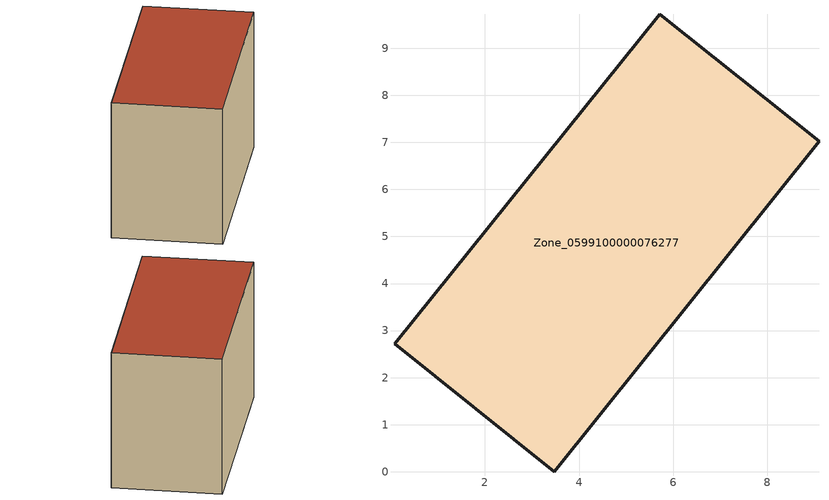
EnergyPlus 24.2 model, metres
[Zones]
Zone_0599100000076277
 floor ground (C_G): 5.72,9.72 9.1,7.02 3.48,0 0.08,2.72 z0.43
 wall outside (C_F): 0.08,2.72 3.48,0 9.1,7.02 5.72,9.72 0.08,2.72 z0.43:6.19
 roof outside (C_R): 5.72,9.72 0.08,2.72 3.48,0 9.1,7.02 z6.19
[BUILDING]
Pand.0599100000076277: North Axis=0; Terrain=City; Loads Convergence Tolerance Value=0.04; Temperature Convergence Tolerance Value=0.4; Solar Distribution=FullExterior; Maximum Number of Warmup Days=25; Minimum Number of Warmup Days=1
[Site:Location]
Rotterdam.The.Hague.AP_ZH_NLD Design_Conditions: Latitude=51.96; Longitude=4.45; Time Zone=1; Elevation=-4.5
[SITE:GROUNDTEMPERATURE:BUILDINGSURFACE]
18, 18, 18, 18, 18, 18, 18, 18, 18, 18, 18, 18
[MATERIAL] Thermal Absorptance=0.9; Solar Absorptance=0.7; Visible Absorptance=0.7
Name | Roughness | Thickness | Conductivity | Density | Specific Heat
G.TC.1946-1964 | MediumSmooth | 0.15 | 1 | 540 | 1210
F.TC.1946-1964 | Rough | 0.3 | 0.857143 | 1920 | 840
R.TC.1946-1964 | MediumRough | 0.2 | 0.235294 | 1500 | 1000
[CONSTRUCTION]
C_G: G.TC.1946-1964
C_F: F.TC.1946-1964
C_R: R.TC.1946-1964
[ZONE]
Zone_0599100000076277: Type=1; Multiplier=1; Ceiling Height=Autocalculate; Volume=Autocalculate; Floor Area=autocalculate; Part of Total Floor Area=Yes
[ZONEINFILTRATION:DESIGNFLOWRATE]
Infil_Zone_0599100000076277: Zone or ZoneList or Space or SpaceList=Zone_0599100000076277; Schedule=AlwaysOn; Design Flow Rate Calculation Method=Flow/Area; Flow Rate per Floor Area=0.003; Constant Term Coefficient=1; Temperature Term Coefficient=0; Velocity Term Coefficient=0; Velocity Squared Term Coefficient=0
[HVACTEMPLATE:ZONE:IDEALLOADSAIRSYSTEM]
Zone_0599100000076277: Maximum Heating Supply Air Temperature=50; Minimum Cooling Supply Air Temperature=13; Maximum Heating Supply Air Humidity Ratio=0.0156; Minimum Cooling Supply Air Humidity Ratio=0.0077; Heating Limit=NoLimit; Cooling Limit=NoLimit; Dehumidification Control Type=ConstantSensibleHeatRatio; Cooling Sensible Heat Ratio=0.7; Dehumidification Setpoint=60; Humidification Control Type=None; Humidification Setpoint=30; Outdoor Air Method=None; Outdoor Air Flow Rate per Person=0.00944; Outdoor Air Flow Rate per Zone Floor Area=0; Outdoor Air Flow Rate per Zone=0; Demand Controlled Ventilation Type=None; Outdoor Air Economizer Type=NoEconomizer; Heat Recovery Type=None; Sensible Heat Recovery Effectiveness=0.7; Latent Heat Recovery Effectiveness=0.65
[ZONECONTROL:THERMOSTAT]
ThermostatControl_Zone_0599100000076277: Zone or ZoneList=Zone_0599100000076277; Control Type Schedule=DualSetpointControlType; Control 1=Thermostat_Zone_0599100000076277; Temperature Difference Between Cutout And Setpoint=0
[THERMOSTATSETPOINT:DUALSETPOINT]
Thermostat_Zone_0599100000076277: Heating Setpoint Temperature Schedule=HeatingSetpoint_Zone_0599100000076277; Cooling Setpoint Temperature Schedule=CoolingSetpoint_Zone_0599100000076277
[SCHEDULE:COMPACT]
HeatingSetpoint_Zone_0599100000076277: Through: 12/31, For: AllDays, Until: 24:00, 21
CoolingSetpoint_Zone_0599100000076277: Through: 12/31, For: AllDays, Until: 24:00, 24
DualSetpointControlType: Through: 12/31, For: AllDays, Until: 24:00, 4
AlwaysOn: Through: 12/31, For: AllDays, Until: 24:00, 1
